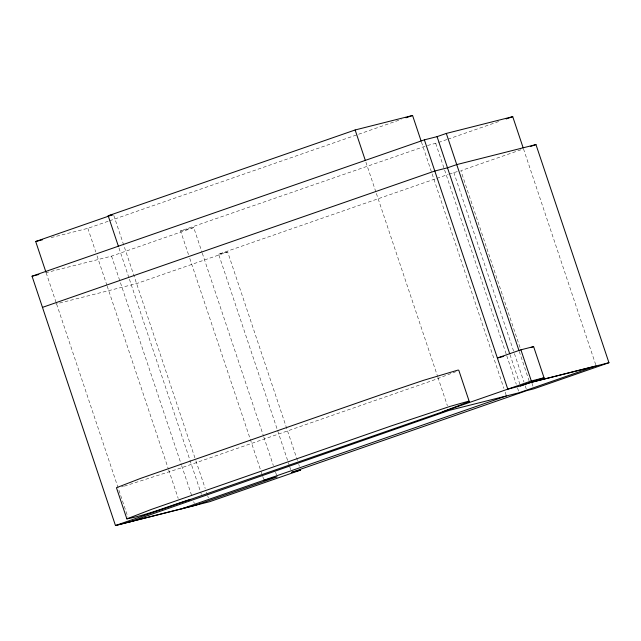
<?xml version="1.0" encoding="UTF-8"?>
<svg xmlns="http://www.w3.org/2000/svg" width="641" height="641" viewBox="0 0 641 641"><rect width="100%" height="100%" fill="white"/><g stroke="black" fill="none" stroke-linecap="round" stroke-linejoin="round"><path stroke-width="0.48" stroke-dasharray="3.21 2.4" d="M456.104 371.604L432.371 380.578L180.233 468.218L124.386 486.142M51.144 237.595L87.849 228.332L108.617 221.113M109.563 220.784L401.242 119.418M188.502 254.605L180.57 230.904L426.634 145.723M45.623 272.786L111.558 256.136L193.726 227.579L201.971 252.225M427.539 145.499L437.595 142.775M438.532 142.454L446.985 139.514M447.923 139.185L500.517 120.909M289.379 465.711L218.613 254.213L435.872 178.687M436.817 178.358L448.155 174.424M449.101 174.096L457.337 171.564M520.941 149.794L460.855 170.682L520.516 348.984M297.472 460.591L227.659 251.929L136.669 283.562L55.935 303.978M121.486 486.888L123.425 486.391M180.57 230.904L193.726 227.579M218.613 254.213L227.659 251.929M523.513 148.896L595.826 365.025M531.942 383.134L533.528 387.877M519.258 351.436L529.097 380.842M453.82 172.453L514.114 352.654M514.435 353.608L523.953 382.06M525.219 385.85L526.806 390.593M510.012 354.649L519.851 384.055M435.72 143.432L444.277 169.024M444.598 169.977L506.446 354.818M506.767 355.771L516.277 384.207M517.543 387.997L519.13 392.741M421.449 142.014L503.882 388.366M505.148 392.156L506.102 395M365.915 162.189L376.059 192.508M376.379 193.454L437.571 376.331M437.883 377.277L447.394 405.705M298.746 464.38L299.379 466.279M289.7 466.664L291.286 471.407M202.292 253.171L263.507 436.12M263.82 437.074L273.338 465.51M275.558 472.145L276.824 475.934M189.768 258.395L262.401 475.47M262.722 476.415L263.988 480.213M113.786 215.416L195.585 459.877M195.898 460.823L205.216 488.426M206.49 492.216L207.444 495.06M207.756 496.014L208.389 497.913M118.97 248.011L129.113 278.33M129.434 279.276L201.402 494.363M111.558 256.136L181.339 464.685M181.651 465.63L191.803 495.966M193.702 501.655L194.343 503.546M87.849 228.332L95.773 252.017M97.039 255.807L106.871 285.181M107.191 286.134L168.375 469.004M168.695 469.949L178.206 498.377M46.152 272.77L56.296 303.089M56.616 304.034L127.952 517.231"/><path stroke-width="0.96" d="M469.268 401.57L458.844 370.41L458.211 370.025L423.589 380.313L380.858 394.736L140.74 478.338L116.438 487.721L126.862 518.881L151.164 509.499L391.282 425.896L449.95 406.434L468.635 401.186L469.268 401.57L442.795 411.738M118.337 246.112L108.193 215.793L355.138 129.971L412.572 115.484L421.129 141.06M45.832 271.816L35.688 241.497L112.536 214.791M405.961 117.776L412.572 115.484M263.988 480.213L277.144 476.88L194.976 505.445L115.468 525.516L32.05 276.215L424.382 139.85L437.066 136.645L446.312 133.432L512.728 116.662L523.192 147.943M506.15 118.954L512.728 116.662M42.474 307.376L434.806 171.011L447.49 167.806L456.737 164.593L535.964 144.578L608.95 362.718L533.841 388.823L526.806 390.593L291.607 472.353L300.645 470.077L209.663 501.703L115.468 525.516L531.325 380.97L544.041 377.765L533.616 346.597L520.901 349.81L497.368 357.99L503.714 356.388M530.331 146.533L535.964 144.578M129.53 521.966L448.98 410.44L519.13 392.741L596.146 365.971L529.73 382.733L520.484 385.946L507.792 389.151L424.382 139.85M181.691 508.802L506.414 395.946M530.788 347.582L533.616 346.597M520.484 385.946L544.041 377.765M190.665 499.379C169.448 505.693 148.544 514.715 126.862 518.881M35.688 241.497L42.45 239.79M32.05 276.215L38.837 274.5M529.73 382.733L608.95 362.718M108.193 215.793L112.592 214.687M520.901 349.81L531.325 380.97M446.312 133.432L518.946 350.507M437.066 136.645L509.699 353.72M355.138 129.971L365.282 160.29"/></g></svg>
